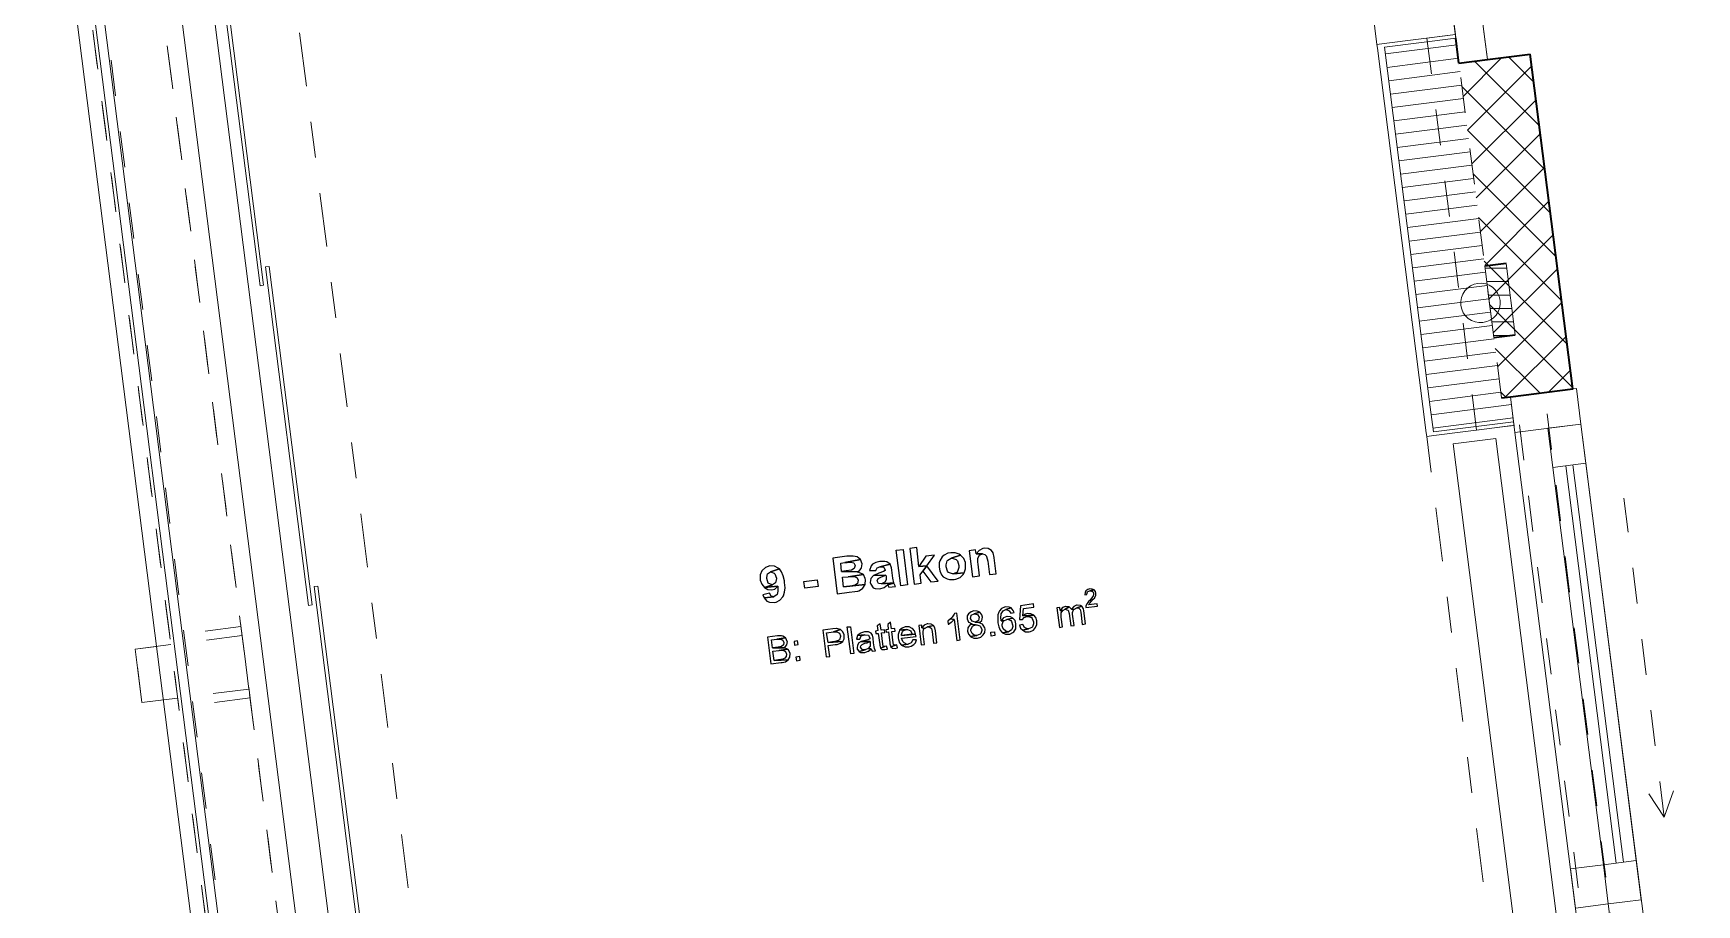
# Model space of a CAD drawing. Header units: metres. Extents: x 2713679.5 to 2713747.3, y 1226017.1 to 1226104.2.
# Drawn here: x 2713686.233 to 2713690.862, y 1226064.442 to 1226066.869 of the extents above; entities that cross this region are included whole.
import ezdxf

# ---------------------------------------------------------------- set-up
doc = ezdxf.new("R2010")
doc.units = ezdxf.units.M
doc.header["$MEASUREMENT"] = 0
for name, pattern in [('Strich 2', [0.141111, 0.070556, -0.070556]), ('Strich 2_1mm', [0.15, 0.1, -0.05]), ('Strichpunkt 3_1_1mm Achsen', [0.25, 0.15, -0.05, 0, -0.05])]:
    doc.linetypes.add(name, pattern=pattern)
doc.layers.add('plangrafiken', color=251, linetype='Continuous')
doc.layers.add('waende_stuetzen', color=250, linetype='Continuous')
doc.layers.add('texte', color=7, linetype='Continuous', true_color=0x000000)

msp = doc.modelspace()

# ---------------------------------------------------------------- linework, layer by layer
at = {"layer": 'plangrafiken', "color": 7, "linetype": 'Strich 2_1mm', "lineweight": 13}
for p, q in [((2713687.0163, 1226062.3291), (2713686.2962, 1226068.0036)), ((2713686.4549, 1226068.0237), (2713687.1751, 1226062.3492))]:
    msp.add_line(p, q, dxfattribs=at)
at = {"layer": 'plangrafiken', "color": 7, "linetype": 'Continuous', "lineweight": 13}
for p, q in [((2713686.2715, 1226067.9601), (2713686.9866, 1226062.3253)), ((2713687.0114, 1226062.3285), (2713686.2963, 1226067.9633)), ((2713686.6115, 1226067.9025), (2713687.297, 1226062.5008)), ((2713690.2731, 1226066.2146), (2713690.3336, 1226066.2146)), ((2713690.2778, 1226066.1771), (2713690.3383, 1226066.1771)), ((2713690.2826, 1226066.1396), (2713690.3431, 1226066.1396)), ((2713690.2874, 1226066.1021), (2713690.3478, 1226066.1021)), ((2713690.2921, 1226066.0646), (2713690.3526, 1226066.0646)), ((2713690.2969, 1226066.0271), (2713690.3413, 1226066.0271)), ((2713690.184, 1226065.7249), (2713690.3031, 1226065.74)), ((2713690.5038, 1226063.2051), (2713690.184, 1226065.7249)), ((2713690.3031, 1226065.74), (2713690.6229, 1226063.2202)), ((2713686.5168, 1226065.1537), (2713686.5763, 1226065.1612)), ((2713686.5357, 1226065.0049), (2713686.5168, 1226065.1537)), ((2713686.5952, 1226065.0124), (2713686.5357, 1226065.0049))]:
    msp.add_line(p, q, dxfattribs=at)
at = {"layer": 'plangrafiken', "color": 7, "linetype": 'Strichpunkt 3_1_1mm Achsen', "lineweight": 18}
msp.add_line((2713687.5031, 1226062.7034), (2713686.8774, 1226067.6338), dxfattribs=at)
at = {"layer": 'plangrafiken', "color": 7, "linetype": 'Continuous', "lineweight": 35}
for p, q in [((2713690.3319, 1226066.2275), (2713690.2724, 1226066.22)), ((2713690.2976, 1226066.0216), (2713690.3571, 1226066.0291))]:
    msp.add_line(p, q, dxfattribs=at)
at = {"layer": 'plangrafiken', "color": 7, "linetype": 'Continuous', "lineweight": 18}
for p, q in [((2713690.3319, 1226066.2275), (2713690.3571, 1226066.0291)), ((2713690.2976, 1226066.0216), (2713690.2724, 1226066.22))]:
    msp.add_line(p, q, dxfattribs=at)
for start, end in [(97.2326, 277.2326), (277.2326, 97.2326)]:
    msp.add_arc((2713690.2602, 1226066.1176), 0.055, start, end, dxfattribs=at)
at = {"layer": 'texte'}
for points in [[(2713688.4971, 1226065.4122), (2713688.4579, 1226065.4068), (2713688.4702, 1226065.3076), (2713688.504, 1226065.3122), (2713688.5194, 1226065.3137), (2713688.5279, 1226065.3153), (2713688.5302, 1226065.316), (2713688.5409, 1226065.3222), (2713688.5417, 1226065.323), (2713688.5486, 1226065.3337), (2713688.4879, 1226065.3268), (2713688.4848, 1226065.3537), (2713688.501, 1226065.3553), (2713688.5433, 1226065.3614), (2713688.5394, 1226065.3637), (2713688.5279, 1226065.3683), (2713688.5294, 1226065.3691), (2713688.4825, 1226065.3699), (2713688.4802, 1226065.3929), (2713688.4917, 1226065.3945), (2713688.5348, 1226065.4029), (2713688.5263, 1226065.4106), (2713688.5148, 1226065.4129), (2713688.511, 1226065.4129)], [(2713688.5348, 1226065.4029), (2713688.4917, 1226065.3945), (2713688.4979, 1226065.3952), (2713688.5087, 1226065.396), (2713688.5163, 1226065.3937), (2713688.5202, 1226065.3868), (2713688.5179, 1226065.3783), (2713688.5102, 1226065.3737), (2713688.5094, 1226065.3737), (2713688.4956, 1226065.3714), (2713688.4825, 1226065.3699), (2713688.5294, 1226065.3691), (2713688.5371, 1226065.3783), (2713688.5379, 1226065.3799), (2713688.5394, 1226065.3914)], [(2713688.5886, 1226065.3975), (2713688.5779, 1226065.3952), (2713688.5686, 1226065.3899), (2713688.5648, 1226065.3852), (2713688.5602, 1226065.3729), (2713688.5779, 1226065.3722), (2713688.5817, 1226065.3799), (2713688.5894, 1226065.3829), (2713688.6178, 1226065.3899), (2713688.6086, 1226065.3968), (2713688.6025, 1226065.3975)], [(2713688.6471, 1226065.3299), (2713688.6348, 1226065.4291), (2713688.654, 1226065.4314), (2713688.6663, 1226065.3322), (2713688.6471, 1226065.3299)], [(2713688.6917, 1226065.4368), (2713688.6724, 1226065.4337), (2713688.6847, 1226065.3345), (2713688.704, 1226065.3376), (2713688.7009, 1226065.3606), (2713688.7086, 1226065.3706), (2713688.7194, 1226065.3852), (2713688.6978, 1226065.3837)], [(2713688.7409, 1226065.4152), (2713688.717, 1226065.4122), (2713688.6978, 1226065.3837), (2713688.7194, 1226065.3852)], [(2713688.7863, 1226065.4222), (2713688.7786, 1226065.4206), (2713688.7678, 1226065.4152), (2713688.7624, 1226065.4106), (2713688.7563, 1226065.3999), (2713688.754, 1226065.3937), (2713688.754, 1226065.3814), (2713688.7555, 1226065.3714), (2713688.7609, 1226065.3606), (2713688.7655, 1226065.3553), (2713688.7763, 1226065.3491), (2713688.7832, 1226065.3476), (2713688.7955, 1226065.3476), (2713688.8009, 1226065.3483), (2713688.8124, 1226065.3529), (2713688.8209, 1226065.3614), (2713688.8239, 1226065.366), (2713688.7939, 1226065.3629), (2713688.7916, 1226065.3629), (2713688.7801, 1226065.3668), (2713688.777, 1226065.3706), (2713688.7732, 1226065.3829), (2713688.7732, 1226065.3883), (2713688.7763, 1226065.3999), (2713688.7778, 1226065.4014), (2713688.7878, 1226065.4068), (2713688.8139, 1226065.4152), (2713688.8101, 1226065.4183), (2713688.7986, 1226065.4222)], [(2713688.8139, 1226065.4152), (2713688.7878, 1226065.4068), (2713688.7901, 1226065.4068), (2713688.8016, 1226065.4029), (2713688.8047, 1226065.3991), (2713688.8086, 1226065.3868), (2713688.8086, 1226065.3806), (2713688.8055, 1226065.3699), (2713688.8039, 1226065.3683), (2713688.7939, 1226065.3629), (2713688.8239, 1226065.366), (2713688.8278, 1226065.3768), (2713688.8278, 1226065.3899), (2713688.827, 1226065.3952), (2713688.8224, 1226065.406)], [(2713688.8555, 1226065.4298), (2713688.8378, 1226065.4275), (2713688.847, 1226065.3553), (2713688.8662, 1226065.3576), (2713688.8624, 1226065.3906), (2713688.8616, 1226065.396), (2713688.8616, 1226065.4068), (2713688.8662, 1226065.4152), (2713688.8747, 1226065.4191), (2713688.857, 1226065.4191)], [(2713688.8793, 1226065.4345), (2713688.8755, 1226065.4337), (2713688.8655, 1226065.4283), (2713688.857, 1226065.4191), (2713688.8747, 1226065.4191), (2713688.8816, 1226065.4175), (2713688.8862, 1226065.4129), (2713688.8862, 1226065.4114), (2713688.8893, 1226065.3983), (2713688.8939, 1226065.3614), (2713688.9124, 1226065.3637), (2713688.907, 1226065.4083), (2713688.907, 1226065.4091), (2713688.9047, 1226065.4214), (2713688.9001, 1226065.4283), (2713688.8908, 1226065.4337)], [(2713688.2833, 1226065.3852), (2713688.2826, 1226065.3852), (2713688.271, 1226065.3806), (2713688.2618, 1226065.3729), (2713688.261, 1226065.3714), (2713688.2564, 1226065.3606), (2713688.2564, 1226065.3476), (2713688.2564, 1226065.346), (2713688.2603, 1226065.3345), (2713688.268, 1226065.3253), (2713688.2903, 1226065.333), (2713688.2803, 1226065.336), (2713688.2787, 1226065.3376), (2713688.2749, 1226065.3499), (2713688.2741, 1226065.3529), (2713688.2764, 1226065.3637), (2713688.2849, 1226065.3691), (2713688.3095, 1226065.3768), (2713688.3064, 1226065.3791), (2713688.2956, 1226065.3845)], [(2713688.3095, 1226065.3768), (2713688.2849, 1226065.3691), (2713688.2949, 1226065.3653), (2713688.2972, 1226065.3637), (2713688.301, 1226065.3514), (2713688.301, 1226065.3499), (2713688.2987, 1226065.3383), (2713688.2903, 1226065.333), (2713688.268, 1226065.3253), (2713688.3056, 1226065.3291), (2713688.3056, 1226065.3153), (2713688.3033, 1226065.306), (2713688.2941, 1226065.2991), (2713688.2672, 1226065.296), (2713688.2749, 1226065.2876), (2713688.2818, 1226065.2845), (2713688.2949, 1226065.2837), (2713688.3003, 1226065.2845), (2713688.311, 1226065.2899), (2713688.3195, 1226065.2991), (2713688.321, 1226065.3022), (2713688.3241, 1226065.3122), (2713688.3256, 1226065.3245), (2713688.3241, 1226065.3391), (2713688.3241, 1226065.3437), (2713688.3202, 1226065.3576), (2713688.3156, 1226065.3691)], [(2713688.5433, 1226065.3614), (2713688.501, 1226065.3553), (2713688.5087, 1226065.356), (2713688.5186, 1226065.356), (2713688.5256, 1226065.3522), (2713688.5286, 1226065.3453), (2713688.5271, 1226065.3368), (2713688.5202, 1226065.3314), (2713688.5202, 1226065.3314), (2713688.5071, 1226065.3291), (2713688.4879, 1226065.3268), (2713688.5486, 1226065.3337), (2713688.5486, 1226065.3345), (2713688.5494, 1226065.3468), (2713688.5486, 1226065.3506)], [(2713688.5717, 1226065.3591), (2713688.564, 1226065.3506), (2713688.5625, 1226065.3391), (2713688.564, 1226065.3345), (2713688.5709, 1226065.3245), (2713688.5763, 1226065.3222), (2713688.5894, 1226065.3214), (2713688.6009, 1226065.3253), (2713688.6009, 1226065.3253), (2713688.6102, 1226065.333), (2713688.6278, 1226065.3376), (2713688.6278, 1226065.3383), (2713688.5932, 1226065.3353), (2713688.5855, 1226065.3368), (2713688.5817, 1226065.3437), (2713688.584, 1226065.3506), (2713688.594, 1226065.3553), (2713688.6055, 1226065.3599)], [(2713688.6178, 1226065.3899), (2713688.5894, 1226065.3829), (2713688.6002, 1226065.3814), (2713688.604, 1226065.3737), (2713688.604, 1226065.3722), (2713688.5994, 1226065.3699), (2713688.5863, 1226065.3653), (2713688.5825, 1226065.3637), (2713688.5717, 1226065.3591), (2713688.6055, 1226065.3599), (2713688.6063, 1226065.356), (2713688.6063, 1226065.3468), (2713688.6025, 1226065.3399), (2713688.5932, 1226065.3353), (2713688.6278, 1226065.3383), (2713688.6255, 1226065.3514), (2713688.6225, 1226065.3737), (2713688.6217, 1226065.3799)], [(2713688.7194, 1226065.3852), (2713688.7086, 1226065.3706), (2713688.7309, 1226065.3406), (2713688.7516, 1226065.343)], [(2713688.2818, 1226065.3091), (2713688.2633, 1226065.3045), (2713688.2672, 1226065.296), (2713688.2941, 1226065.2991), (2713688.2864, 1226065.3014)], [(2713688.268, 1226065.3253), (2713688.2772, 1226065.3199), (2713688.2887, 1226065.3183), (2713688.2972, 1226065.3207), (2713688.3056, 1226065.3291)], [(2713688.3802, 1226065.323), (2713688.3779, 1226065.3422), (2713688.4148, 1226065.3468), (2713688.4171, 1226065.3276), (2713688.3802, 1226065.323)], [(2713688.6278, 1226065.3376), (2713688.6102, 1226065.333), (2713688.6109, 1226065.3314), (2713688.614, 1226065.326), (2713688.6325, 1226065.3283)], [(2713689.1731, 1226065.3214), (2713689.1677, 1226065.3199), (2713689.1623, 1226065.316), (2713689.16, 1226065.3114), (2713689.1592, 1226065.3045), (2713689.1654, 1226065.3053), (2713689.1654, 1226065.3068), (2713689.1669, 1226065.313), (2713689.1677, 1226065.3137), (2713689.1738, 1226065.316), (2713689.1854, 1226065.3183), (2713689.18, 1226065.3207)], [(2713689.1854, 1226065.3183), (2713689.1738, 1226065.316), (2713689.1746, 1226065.316), (2713689.1807, 1226065.3145), (2713689.1815, 1226065.3145), (2713689.1838, 1226065.3091), (2713689.1838, 1226065.3076), (2713689.1823, 1226065.3014), (2713689.1815, 1226065.2999), (2713689.1777, 1226065.2953), (2713689.1731, 1226065.2891), (2713689.1692, 1226065.286), (2713689.1661, 1226065.2807), (2713689.1654, 1226065.2799), (2713689.1623, 1226065.2737), (2713689.1623, 1226065.2699), (2713689.1946, 1226065.2737), (2713689.1938, 1226065.2799), (2713689.17, 1226065.2768), (2713689.1723, 1226065.2799), (2713689.1731, 1226065.2814), (2713689.1784, 1226065.2868), (2713689.183, 1226065.293), (2713689.1869, 1226065.2968), (2713689.1869, 1226065.2976), (2713689.19, 1226065.3037), (2713689.19, 1226065.3091), (2713689.1892, 1226065.3137)], [(2713688.8508, 1226065.2599), (2713688.8432, 1226065.2576), (2713688.8355, 1226065.2522), (2713688.8324, 1226065.2468), (2713688.8316, 1226065.2376), (2713688.8316, 1226065.2376), (2713688.8355, 1226065.2291), (2713688.8362, 1226065.2284), (2713688.8447, 1226065.2245), (2713688.8416, 1226065.223), (2713688.8555, 1226065.2215), (2713688.8585, 1226065.2215), (2713688.867, 1226065.2184), (2713688.8693, 1226065.2168), (2713688.8724, 1226065.2084), (2713688.8731, 1226065.2053), (2713688.8701, 1226065.1968), (2713688.8678, 1226065.1953), (2713688.8593, 1226065.1915), (2713688.8416, 1226065.1884), (2713688.8424, 1226065.1876), (2713688.8508, 1226065.1845), (2713688.8601, 1226065.1838), (2713688.8608, 1226065.1838), (2713688.8701, 1226065.1868), (2713688.877, 1226065.193), (2713688.8816, 1226065.1999), (2713688.8824, 1226065.2091), (2713688.8816, 1226065.213), (2713688.877, 1226065.2207), (2713688.8747, 1226065.223), (2713688.8655, 1226065.2268), (2713688.8662, 1226065.2276), (2713688.8547, 1226065.2291), (2713688.8547, 1226065.2291), (2713688.8455, 1226065.2314), (2713688.8455, 1226065.2314), (2713688.8409, 1226065.2391), (2713688.8432, 1226065.2476), (2713688.8432, 1226065.2484), (2713688.8516, 1226065.2522), (2713688.867, 1226065.2561), (2713688.8601, 1226065.2591)], [(2713688.867, 1226065.2561), (2713688.8516, 1226065.2522), (2713688.8516, 1226065.2522), (2713688.8608, 1226065.2499), (2713688.8608, 1226065.2499), (2713688.8655, 1226065.2422), (2713688.8632, 1226065.2338), (2713688.8632, 1226065.233), (2713688.8547, 1226065.2291), (2713688.8662, 1226065.2276), (2713688.8731, 1226065.2338), (2713688.8731, 1226065.2338), (2713688.8747, 1226065.243), (2713688.8731, 1226065.2491)], [(2713688.9393, 1226065.2714), (2713688.9362, 1226065.2707), (2713688.9277, 1226065.2668), (2713688.9216, 1226065.2599), (2713688.9201, 1226065.2568), (2713688.9177, 1226065.2491), (2713688.917, 1226065.2391), (2713688.9177, 1226065.2276), (2713688.9177, 1226065.2268), (2713688.9201, 1226065.2153), (2713688.9239, 1226065.2068), (2713688.9285, 1226065.2007), (2713688.9301, 1226065.1992), (2713688.947, 1226065.2022), (2713688.9393, 1226065.2038), (2713688.9324, 1226065.2099), (2713688.9293, 1226065.2184), (2713688.9293, 1226065.2222), (2713688.9324, 1226065.2307), (2713688.9339, 1226065.2322), (2713688.9262, 1226065.2322), (2713688.9254, 1226065.2414), (2713688.927, 1226065.2499), (2713688.927, 1226065.2522), (2713688.9324, 1226065.2599), (2713688.9393, 1226065.2637), (2713688.9547, 1226065.2684), (2713688.9493, 1226065.2707)], [(2713688.9547, 1226065.2684), (2713688.9393, 1226065.2637), (2713688.9408, 1226065.2637), (2713688.9493, 1226065.2607), (2713688.9539, 1226065.2537), (2713688.9624, 1226065.2553), (2713688.96, 1226065.2614)], [(2713689.0169, 1226065.2799), (2713688.98, 1226065.2745), (2713688.9777, 1226065.2361), (2713688.9862, 1226065.2361), (2713688.9908, 1226065.2414), (2713688.9985, 1226065.2445), (2713689.0177, 1226065.2484), (2713688.987, 1226065.2468), (2713688.9885, 1226065.2668), (2713689.0177, 1226065.2707)], [(2713689.09, 1226065.2691), (2713689.0815, 1226065.2684), (2713689.0885, 1226065.2138), (2713689.0977, 1226065.2153), (2713689.0938, 1226065.243), (2713689.0938, 1226065.2453), (2713689.0938, 1226065.2545), (2713689.0985, 1226065.2614), (2713689.0908, 1226065.2614)], [(2713689.1062, 1226065.2722), (2713689.1054, 1226065.2722), (2713689.0969, 1226065.2691), (2713689.0908, 1226065.2614), (2713689.0985, 1226065.2614), (2713689.1046, 1226065.2645), (2713689.1161, 1226065.2714), (2713689.1154, 1226065.2714)], [(2713689.1161, 1226065.2714), (2713689.1046, 1226065.2645), (2713689.1123, 1226065.2622), (2713689.1131, 1226065.2622), (2713689.1161, 1226065.253), (2713689.1208, 1226065.2184), (2713689.13, 1226065.2191), (2713689.1254, 1226065.2507), (2713689.1254, 1226065.2553), (2713689.1277, 1226065.263), (2713689.1285, 1226065.2637), (2713689.1223, 1226065.2645)], [(2713689.1377, 1226065.276), (2713689.1361, 1226065.276), (2713689.1285, 1226065.2722), (2713689.1223, 1226065.2645), (2713689.1285, 1226065.2637), (2713689.1369, 1226065.2684), (2713689.1508, 1226065.2737), (2713689.1477, 1226065.2753)], [(2713689.1508, 1226065.2737), (2713689.1369, 1226065.2684), (2713689.1423, 1226065.2676), (2713689.1461, 1226065.2637), (2713689.1484, 1226065.2561), (2713689.1523, 1226065.2222), (2713689.1615, 1226065.2238), (2713689.1569, 1226065.2607), (2713689.1554, 1226065.2661)], [(2713688.4579, 1226065.2099), (2713688.4302, 1226065.2061), (2713688.4394, 1226065.1323), (2713688.4494, 1226065.133), (2713688.4456, 1226065.1638), (2713688.4648, 1226065.1661), (2713688.4702, 1226065.1669), (2713688.4794, 1226065.1699), (2713688.4856, 1226065.1753), (2713688.4448, 1226065.1722), (2713688.441, 1226065.1992), (2713688.4602, 1226065.2015), (2713688.4794, 1226065.2084), (2713688.4787, 1226065.2084), (2713688.4694, 1226065.2107), (2713688.4687, 1226065.2107)], [(2713688.4794, 1226065.2084), (2713688.4602, 1226065.2015), (2713688.4694, 1226065.2015), (2713688.4764, 1226065.1984), (2713688.4794, 1226065.1907), (2713688.4794, 1226065.1884), (2713688.4771, 1226065.1799), (2713688.474, 1226065.1776), (2713688.464, 1226065.1745), (2713688.4448, 1226065.1722), (2713688.4856, 1226065.1753), (2713688.4894, 1226065.1822), (2713688.4894, 1226065.1922), (2713688.4894, 1226065.193), (2713688.4864, 1226065.2022)], [(2713688.5079, 1226065.1407), (2713688.4979, 1226065.2153), (2713688.5071, 1226065.2161), (2713688.5163, 1226065.1415), (2713688.5079, 1226065.1407)], [(2713688.5902, 1226065.2245), (2713688.5817, 1226065.2184), (2713688.5832, 1226065.2053), (2713688.5771, 1226065.2038), (2713688.5779, 1226065.1968), (2713688.584, 1226065.1976), (2713688.5886, 1226065.1669), (2713688.5886, 1226065.1645), (2713688.5909, 1226065.1561), (2713688.6032, 1226065.1607), (2713688.6002, 1226065.1607), (2713688.5986, 1226065.1622), (2713688.5971, 1226065.1676), (2713688.5932, 1226065.1992), (2713688.6025, 1226065.1999), (2713688.6017, 1226065.2076), (2713688.5925, 1226065.2061)], [(2713688.6186, 1226065.2284), (2713688.6109, 1226065.2222), (2713688.6125, 1226065.2084), (2713688.6055, 1226065.2076), (2713688.6063, 1226065.2007), (2713688.6132, 1226065.2015), (2713688.6171, 1226065.1707), (2713688.6171, 1226065.1684), (2713688.6194, 1226065.1599), (2713688.6325, 1226065.1645), (2713688.6294, 1226065.1645), (2713688.6271, 1226065.1661), (2713688.6263, 1226065.1715), (2713688.6225, 1226065.203), (2713688.6317, 1226065.2038), (2713688.6309, 1226065.2107), (2713688.6217, 1226065.2099)], [(2713688.644, 1226065.2061), (2713688.6425, 1226065.203), (2713688.6401, 1226065.1945), (2713688.6401, 1226065.1845), (2713688.6409, 1226065.1807), (2713688.644, 1226065.1715), (2713688.6494, 1226065.1645), (2713688.6678, 1226065.1676), (2713688.6648, 1226065.1669), (2713688.6563, 1226065.1707), (2713688.6532, 1226065.1745), (2713688.6494, 1226065.1838), (2713688.6901, 1226065.1884), (2713688.6894, 1226065.1915), (2713688.6886, 1226065.1953), (2713688.6494, 1226065.1915), (2713688.6494, 1226065.1945), (2713688.6525, 1226065.203), (2713688.654, 1226065.2045), (2713688.6624, 1226065.2084)], [(2713688.6617, 1226065.2161), (2713688.6594, 1226065.2161), (2713688.6509, 1226065.2122), (2713688.644, 1226065.2061), (2713688.6624, 1226065.2084), (2713688.6663, 1226065.2084), (2713688.6748, 1226065.2045), (2713688.6755, 1226065.2038), (2713688.6794, 1226065.1953), (2713688.6494, 1226065.1915), (2713688.6886, 1226065.1953), (2713688.6855, 1226065.2045), (2713688.6801, 1226065.2107), (2713688.6794, 1226065.2115), (2713688.6709, 1226065.2153)], [(2713688.7055, 1226065.2207), (2713688.6971, 1226065.2191), (2713688.704, 1226065.1653), (2713688.7132, 1226065.1669), (2713688.7094, 1226065.1961), (2713688.7094, 1226065.203), (2713688.7117, 1226065.2107), (2713688.7132, 1226065.2115), (2713688.7063, 1226065.213)], [(2713688.7224, 1226065.2238), (2713688.7209, 1226065.2238), (2713688.7124, 1226065.2199), (2713688.7063, 1226065.213), (2713688.7132, 1226065.2115), (2713688.7217, 1226065.2153), (2713688.7386, 1226065.2191), (2713688.7317, 1226065.223)], [(2713688.7386, 1226065.2191), (2713688.7217, 1226065.2153), (2713688.7278, 1226065.2145), (2713688.7324, 1226065.2107), (2713688.7347, 1226065.203), (2713688.7386, 1226065.1699), (2713688.7478, 1226065.1707), (2713688.744, 1226065.2045), (2713688.7417, 1226065.213)], [(2713688.7855, 1226065.2376), (2713688.7778, 1226065.2314), (2713688.7793, 1226065.223), (2713688.7801, 1226065.223), (2713688.7878, 1226065.2284), (2713688.7893, 1226065.2299), (2713688.7963, 1226065.2361)], [(2713688.8032, 1226065.2537), (2713688.797, 1226065.253), (2713688.7963, 1226065.2507), (2713688.7901, 1226065.2422), (2713688.7855, 1226065.2376), (2713688.7963, 1226065.2361), (2713688.8032, 1226065.1776), (2713688.8124, 1226065.1792)], [(2713688.8416, 1226065.223), (2713688.8355, 1226065.2161), (2713688.8339, 1226065.213), (2713688.8332, 1226065.2038), (2713688.8355, 1226065.1953), (2713688.8416, 1226065.1884), (2713688.8593, 1226065.1915), (2713688.8516, 1226065.1922), (2713688.8455, 1226065.1976), (2713688.8424, 1226065.2045), (2713688.8424, 1226065.2076), (2713688.8455, 1226065.2161), (2713688.847, 1226065.2176), (2713688.8555, 1226065.2215)], [(2713688.9431, 1226065.2445), (2713688.9424, 1226065.2445), (2713688.9331, 1226065.2407), (2713688.9324, 1226065.2399), (2713688.9262, 1226065.2322), (2713688.9339, 1226065.2322), (2713688.9424, 1226065.2361), (2713688.9593, 1226065.2399), (2713688.9524, 1226065.2438)], [(2713688.9593, 1226065.2399), (2713688.9424, 1226065.2361), (2713688.9447, 1226065.2368), (2713688.9531, 1226065.233), (2713688.9554, 1226065.2307), (2713688.9585, 1226065.2215), (2713688.9593, 1226065.2168), (2713688.9562, 1226065.2084), (2713688.9547, 1226065.2068), (2713688.947, 1226065.2022), (2713688.9301, 1226065.1992), (2713688.9385, 1226065.1953), (2713688.9477, 1226065.1953), (2713688.9508, 1226065.1953), (2713688.9593, 1226065.1999), (2713688.9616, 1226065.2015), (2713688.967, 1226065.2099), (2713688.9677, 1226065.2138), (2713688.9677, 1226065.2238), (2713688.9677, 1226065.2238), (2713688.9654, 1226065.233)], [(2713688.987, 1226065.2222), (2713688.9777, 1226065.2199), (2713688.9808, 1226065.2122), (2713688.987, 1226065.2061), (2713689.0031, 1226065.2099), (2713689.0023, 1226065.2099), (2713688.9939, 1226065.2122), (2713688.9916, 1226065.2138)], [(2713689, 1226065.253), (2713688.9946, 1226065.2514), (2713688.987, 1226065.2468), (2713689.0177, 1226065.2484), (2713689.0093, 1226065.2522)], [(2713689.0177, 1226065.2484), (2713688.9985, 1226065.2445), (2713689.0023, 1226065.2445), (2713689.0108, 1226065.2414), (2713689.0131, 1226065.2391), (2713689.0169, 1226065.2299), (2713689.0169, 1226065.2245), (2713689.0139, 1226065.2161), (2713689.0116, 1226065.2138), (2713689.0031, 1226065.2099), (2713688.987, 1226065.2061), (2713688.9946, 1226065.2022), (2713689.0046, 1226065.2022), (2713689.0085, 1226065.203), (2713689.0169, 1226065.2068), (2713689.0223, 1226065.2138), (2713689.0262, 1226065.2222), (2713689.0262, 1226065.2322), (2713689.0262, 1226065.2322), (2713689.0231, 1226065.2414)], [(2713688.3041, 1226065.1907), (2713688.2764, 1226065.1868), (2713688.2856, 1226065.1123), (2713688.3141, 1226065.1161), (2713688.3172, 1226065.1161), (2713688.3264, 1226065.1184), (2713688.3341, 1226065.1238), (2713688.2949, 1226065.1223), (2713688.291, 1226065.1476), (2713688.3087, 1226065.1499), (2713688.3318, 1226065.1538), (2713688.3233, 1226065.1576), (2713688.3241, 1226065.1576), (2713688.2903, 1226065.1569), (2713688.2872, 1226065.1792), (2713688.3026, 1226065.1815), (2713688.3264, 1226065.1853), (2713688.3187, 1226065.1899), (2713688.3149, 1226065.1907)], [(2713688.3264, 1226065.1853), (2713688.3026, 1226065.1815), (2713688.3049, 1226065.1815), (2713688.3141, 1226065.1815), (2713688.3195, 1226065.1784), (2713688.3218, 1226065.1722), (2713688.321, 1226065.1653), (2713688.3156, 1226065.1607), (2713688.3064, 1226065.1592), (2713688.2903, 1226065.1569), (2713688.3241, 1226065.1576), (2713688.3302, 1226065.1653), (2713688.3318, 1226065.1745), (2713688.331, 1226065.1753), (2713688.3272, 1226065.1838)], [(2713688.3602, 1226065.1769), (2713688.3502, 1226065.1753), (2713688.3518, 1226065.1645), (2713688.3618, 1226065.1661)], [(2713688.5271, 1226065.1915), (2713688.5271, 1226065.1915), (2713688.524, 1226065.1815), (2713688.5333, 1226065.1815), (2713688.5371, 1226065.1907), (2713688.5371, 1226065.1907), (2713688.5463, 1226065.1938)], [(2713688.5371, 1226065.1745), (2713688.531, 1226065.1707), (2713688.5271, 1226065.1645), (2713688.5256, 1226065.1576), (2713688.5263, 1226065.1538), (2713688.5317, 1226065.1469), (2713688.5479, 1226065.1515), (2713688.5394, 1226065.153), (2713688.5356, 1226065.1592), (2713688.5363, 1226065.163), (2713688.5394, 1226065.1669), (2713688.5471, 1226065.1699), (2713688.554, 1226065.1715), (2713688.5617, 1226065.1745)], [(2713688.5463, 1226065.2015), (2713688.5433, 1226065.2007), (2713688.5348, 1226065.1984), (2713688.534, 1226065.1976), (2713688.5271, 1226065.1915), (2713688.5463, 1226065.1938), (2713688.5479, 1226065.1938), (2713688.5571, 1226065.1922), (2713688.5609, 1226065.1845), (2713688.5609, 1226065.1822), (2713688.5556, 1226065.1799), (2713688.5448, 1226065.1769), (2713688.5371, 1226065.1745), (2713688.5617, 1226065.1745), (2713688.5625, 1226065.1715), (2713688.5617, 1226065.1622), (2713688.5563, 1226065.1553), (2713688.5563, 1226065.1553), (2713688.5648, 1226065.1546), (2713688.5679, 1226065.1484), (2713688.5771, 1226065.1492), (2713688.574, 1226065.1553), (2713688.5732, 1226065.1599), (2713688.5717, 1226065.1715), (2713688.5702, 1226065.1838), (2713688.5686, 1226065.1922), (2713688.5648, 1226065.1984), (2713688.5579, 1226065.2015), (2713688.5563, 1226065.2015)], [(2713688.6363, 1226065.1653), (2713688.6325, 1226065.1645), (2713688.6194, 1226065.1599), (2713688.624, 1226065.1561), (2713688.6317, 1226065.1553), (2713688.6386, 1226065.1576)], [(2713688.6809, 1226065.1799), (2713688.6809, 1226065.1792), (2713688.6763, 1226065.1707), (2713688.6678, 1226065.1676), (2713688.6494, 1226065.1645), (2713688.6509, 1226065.1638), (2713688.6594, 1226065.1599), (2713688.6694, 1226065.1599), (2713688.6763, 1226065.1615), (2713688.684, 1226065.1661), (2713688.6878, 1226065.1707), (2713688.6909, 1226065.1799)], [(2713688.8985, 1226065.1899), (2713688.8978, 1226065.2007), (2713688.9078, 1226065.2015), (2713688.9093, 1226065.1915), (2713688.8985, 1226065.1899)], [(2713688.3318, 1226065.1538), (2713688.3087, 1226065.1499), (2713688.3103, 1226065.1507), (2713688.3195, 1226065.1507), (2713688.3264, 1226065.1469), (2713688.3295, 1226065.1399), (2713688.3287, 1226065.133), (2713688.3249, 1226065.1284), (2713688.3195, 1226065.1261), (2713688.3133, 1226065.1246), (2713688.2949, 1226065.1223), (2713688.3341, 1226065.1238), (2713688.3387, 1226065.1315), (2713688.3387, 1226065.1315), (2713688.3395, 1226065.1415), (2713688.3387, 1226065.1438), (2713688.3341, 1226065.1522)], [(2713688.3664, 1226065.133), (2713688.3556, 1226065.1315), (2713688.3572, 1226065.1215), (2713688.3672, 1226065.123)], [(2713688.5563, 1226065.1553), (2713688.5479, 1226065.1515), (2713688.5317, 1226065.1469), (2713688.5363, 1226065.1446), (2713688.5463, 1226065.1446), (2713688.5471, 1226065.1446), (2713688.5563, 1226065.1476), (2713688.5579, 1226065.1484), (2713688.5648, 1226065.1546)], [(2713688.6078, 1226065.1615), (2713688.6032, 1226065.1607), (2713688.5909, 1226065.1561), (2713688.5948, 1226065.1522), (2713688.6032, 1226065.1522), (2713688.6102, 1226065.1538)]]:
    msp.add_lwpolyline(points, close=True, dxfattribs=at)
at = {"layer": 'waende_stuetzen', "color": 7, "linetype": 'Continuous', "lineweight": 13}
for p, q in [((2713686.5209, 1226067.9011), (2713687.2247, 1226062.3555)), ((2713686.2332, 1226067.8645), (2713686.937, 1226062.319)), ((2713686.7445, 1226067.1079), (2713686.8642, 1226066.1655)), ((2713686.8741, 1226066.1667), (2713686.7545, 1226067.1092)), ((2713690.1855, 1226066.9045), (2713690.2006, 1226066.7854)), ((2713690.28, 1226066.7955), (2713690.2693, 1226066.8798)), ((2713686.8896, 1226066.2191), (2713686.8797, 1226066.2178)), ((2713686.8797, 1226066.2178), (2713686.9993, 1226065.2754)), ((2713687.0092, 1226065.2766), (2713686.8896, 1226066.2191)), ((2713686.8642, 1226066.1655), (2713686.8741, 1226066.1667)), ((2713690.5273, 1226065.8794), (2713690.3438, 1226065.8561)), ((2713690.5399, 1226065.7802), (2713690.5273, 1226065.8794)), ((2713690.3438, 1226065.8561), (2713690.3564, 1226065.7569)), ((2713690.3564, 1226065.7569), (2713690.5399, 1226065.7802)), ((2713690.5399, 1226065.7802), (2713690.4481, 1226065.7685)), ((2713690.4481, 1226065.7685), (2713690.462, 1226065.6594)), ((2713690.8622, 1226063.2405), (2713690.5399, 1226065.7802)), ((2713690.5538, 1226065.671), (2713690.5399, 1226065.7802)), ((2713690.3564, 1226065.7569), (2713690.6787, 1226063.2172)), ((2713690.462, 1226065.6594), (2713690.5538, 1226065.671)), ((2713690.6941, 1226064.5649), (2713690.5538, 1226065.671)), ((2713690.462, 1226065.6594), (2713690.6024, 1226064.5533)), ((2713690.498, 1226065.664), (2713690.6383, 1226064.5578)), ((2713690.6582, 1226064.5603), (2713690.5178, 1226065.6665)), ((2713687.0247, 1226065.329), (2713687.0148, 1226065.3278)), ((2713687.0148, 1226065.3278), (2713687.1344, 1226064.3853)), ((2713687.1443, 1226064.3866), (2713687.0247, 1226065.329)), ((2713686.9993, 1226065.2754), (2713687.0092, 1226065.2766)), ((2713690.6941, 1226064.5649), (2713690.6024, 1226064.5533)), ((2713690.708, 1226064.4558), (2713690.6941, 1226064.5649)), ((2713690.5565, 1226064.5474), (2713690.5106, 1226064.5416)), ((2713690.5106, 1226064.5416), (2713690.5245, 1226064.4325)), ((2713690.6024, 1226064.5533), (2713690.5565, 1226064.5474)), ((2713690.6162, 1226064.4441), (2713690.6024, 1226064.5533)), ((2713690.5245, 1226064.4325), (2713690.6162, 1226064.4441)), ((2713690.6162, 1226064.4441), (2713690.6621, 1226064.45)), ((2713690.7566, 1226063.338), (2713690.6162, 1226064.4441)), ((2713690.6621, 1226064.45), (2713690.708, 1226064.4558))]:
    msp.add_line(p, q, dxfattribs=at)
at = {"layer": 'waende_stuetzen', "color": 7, "linetype": 'Strich 2_1mm', "lineweight": 13}
for p, q in [((2713686.2729, 1226067.8696), (2713686.9767, 1226062.3241)), ((2713686.2742, 1226067.8597), (2713686.9767, 1226062.3241)), ((2713687.1751, 1226062.3492), (2713686.4726, 1226067.8848)), ((2713690.28, 1226066.7955), (2713690.1466, 1226067.8471)), ((2713690.0773, 1226067.7576), (2713690.1906, 1226066.8648)), ((2713690.1906, 1226066.8648), (2713690.1112, 1226066.8547)), ((2713690.1112, 1226066.8547), (2713690.2497, 1226065.7635)), ((2713690.319, 1226065.8529), (2713690.2006, 1226066.7854)), ((2713690.438, 1226065.868), (2713690.319, 1226065.8529)), ((2713690.7855, 1226063.13), (2713690.438, 1226065.868)), ((2713690.2497, 1226065.7635), (2713690.3687, 1226065.7786)), ((2713690.3687, 1226065.7786), (2713690.6961, 1226063.1993)), ((2713690.772, 1226064.6857), (2713690.6594, 1226065.5736)), ((2713686.5168, 1226065.1537), (2713686.8144, 1226065.1914)), ((2713686.8333, 1226065.0426), (2713686.8144, 1226065.1914)), ((2713686.5357, 1226065.0049), (2713686.5168, 1226065.1537)), ((2713686.5357, 1226065.0049), (2713686.8333, 1226065.0426)), ((2713690.772, 1226064.6857), (2713690.7285, 1226064.7507)), ((2713690.772, 1226064.6857), (2713690.798, 1226064.7595))]:
    msp.add_line(p, q, dxfattribs=at)
at = {"layer": 'waende_stuetzen', "color": 7, "linetype": 'Strichpunkt 3_1_1mm Achsen', "lineweight": 13}
for p, q in [((2713689.9723, 1226066.8371), (2713689.859, 1226067.7299)), ((2713690.4381, 1226063.1665), (2713690.1108, 1226065.7459))]:
    msp.add_line(p, q, dxfattribs=at)
at = {"layer": 'waende_stuetzen', "color": 7, "linetype": 'Continuous', "lineweight": 18}
for p, q in [((2713689.9723, 1226066.8371), (2713689.9922, 1226066.8396)), ((2713689.9736, 1226066.8272), (2713689.9723, 1226066.8371)), ((2713689.9922, 1226066.8396), (2713690.1906, 1226066.8648)), ((2713689.9934, 1226066.8297), (2713690.1918, 1226066.8549)), ((2713689.9934, 1226066.8297), (2713690.1206, 1226065.8277)), ((2713690.1918, 1226066.8549), (2713690.1906, 1226066.8648)), ((2713689.9736, 1226066.8272), (2713690.1095, 1226065.7558)), ((2713690.1206, 1226065.8277), (2713690.1294, 1226065.7583)), ((2713690.3438, 1226065.8561), (2713690.3526, 1226065.7866)), ((2713690.3526, 1226065.7866), (2713690.1294, 1226065.7583)), ((2713690.1306, 1226065.7484), (2713690.3291, 1226065.7736)), ((2713690.3291, 1226065.7736), (2713690.3539, 1226065.7767)), ((2713690.3526, 1226065.7866), (2713690.3539, 1226065.7767)), ((2713690.1095, 1226065.7558), (2713690.1108, 1226065.7459)), ((2713690.1108, 1226065.7459), (2713690.1306, 1226065.7484))]:
    msp.add_line(p, q, dxfattribs=at)
at = {"layer": 'waende_stuetzen', "color": 18, "linetype": 'Continuous', "lineweight": 0, "true_color": 0x000000}
for p, q in [((2713689.9958, 1226066.8108), (2713690.1942, 1226066.836)), ((2713690.0005, 1226066.7736), (2713690.199, 1226066.7988)), ((2713690.2124, 1226066.6928), (2713690.3202, 1226066.8006)), ((2713690.4244, 1226066.6106), (2713690.2441, 1226066.791)), ((2713690.409, 1226066.7321), (2713690.3382, 1226066.8029)), ((2713690.0053, 1226066.7364), (2713690.2037, 1226066.7616)), ((2713690.2243, 1226066.5987), (2713690.4032, 1226066.7776)), ((2713690.01, 1226066.6992), (2713690.2084, 1226066.7244)), ((2713690.4399, 1226066.4891), (2713690.2089, 1226066.72)), ((2713690.0147, 1226066.662), (2713690.2131, 1226066.6872)), ((2713690.0194, 1226066.6248), (2713690.2178, 1226066.65)), ((2713690.2363, 1226066.5045), (2713690.4152, 1226066.6835)), ((2713690.0241, 1226066.5876), (2713690.2226, 1226066.6128)), ((2713690.4553, 1226066.3676), (2713690.2244, 1226066.5985)), ((2713690.0289, 1226066.5504), (2713690.2273, 1226066.5756)), ((2713690.2482, 1226066.4104), (2713690.4271, 1226066.5893)), ((2713690.0336, 1226066.5132), (2713690.232, 1226066.5384)), ((2713690.0383, 1226066.476), (2713690.2367, 1226066.5012)), ((2713690.043, 1226066.4388), (2713690.2414, 1226066.464)), ((2713690.4707, 1226066.2461), (2713690.2398, 1226066.477)), ((2713690.2602, 1226066.3163), (2713690.4391, 1226066.4952)), ((2713690.0478, 1226066.4016), (2713690.2462, 1226066.4268)), ((2713690.0525, 1226066.3644), (2713690.2509, 1226066.3896)), ((2713690.2721, 1226066.2222), (2713690.451, 1226066.4011)), ((2713690.0572, 1226066.3272), (2713690.2556, 1226066.3524)), ((2713690.4861, 1226066.1247), (2713690.2552, 1226066.3556)), ((2713690.0619, 1226066.29), (2713690.2603, 1226066.3151)), ((2713690.0666, 1226066.2528), (2713690.265, 1226066.2779)), ((2713690.2841, 1226066.1281), (2713690.463, 1226066.307)), ((2713690.0714, 1226066.2156), (2713690.2698, 1226066.2407)), ((2713690.5015, 1226066.0032), (2713690.2706, 1226066.2341)), ((2713690.0761, 1226066.1784), (2713690.2745, 1226066.2035)), ((2713690.296, 1226066.0339), (2713690.4749, 1226066.2128)), ((2713690.0808, 1226066.1412), (2713690.2792, 1226066.1663)), ((2713690.0855, 1226066.104), (2713690.2839, 1226066.1291)), ((2713690.0902, 1226066.0668), (2713690.2887, 1226066.0919)), ((2713690.5169, 1226065.8817), (2713690.286, 1226066.1126)), ((2713690.308, 1226065.9398), (2713690.4869, 1226066.1187)), ((2713690.095, 1226066.0296), (2713690.2934, 1226066.0547)), ((2713690.0997, 1226065.9924), (2713690.2981, 1226066.0175)), ((2713690.3283, 1226065.8541), (2713690.4988, 1226066.0246)), ((2713690.1044, 1226065.9552), (2713690.3028, 1226065.9803)), ((2713690.4261, 1226065.8665), (2713690.3014, 1226065.9911)), ((2713690.1091, 1226065.918), (2713690.3075, 1226065.9431)), ((2713690.1139, 1226065.8808), (2713690.3123, 1226065.9059)), ((2713690.4498, 1226065.8695), (2713690.5107, 1226065.9305)), ((2713690.1186, 1226065.8436), (2713690.317, 1226065.8687)), ((2713690.3319, 1226065.8546), (2713690.3169, 1226065.8696)), ((2713690.3465, 1226065.8347), (2713690.1233, 1226065.8063)), ((2713690.3512, 1226065.7975), (2713690.128, 1226065.7691))]:
    msp.add_line(p, q, dxfattribs=at)
at = {"layer": 'waende_stuetzen', "color": 7, "linetype": 'Continuous', "lineweight": 35}
for p, q in [((2713690.2006, 1226066.7854), (2713690.1918, 1226066.8549)), ((2713690.2006, 1226066.7854), (2713690.28, 1226066.7955)), ((2713690.28, 1226066.7955), (2713690.3991, 1226066.8106)), ((2713690.5174, 1226065.8781), (2713690.3991, 1226066.8106)), ((2713690.3438, 1226065.8561), (2713690.5174, 1226065.8781)), ((2713690.319, 1226065.8529), (2713690.3438, 1226065.8561))]:
    msp.add_line(p, q, dxfattribs=at)
at = {"layer": 'waende_stuetzen', "color": 7, "linetype": 'Strich 2', "lineweight": 13}
for p, q in [((2713686.8112, 1226065.2162), (2713686.6525, 1226065.1961)), ((2713686.8364, 1226065.0178), (2713686.6777, 1226064.9977))]:
    msp.add_line(p, q, dxfattribs=at)

doc.saveas('drawing.dxf')
